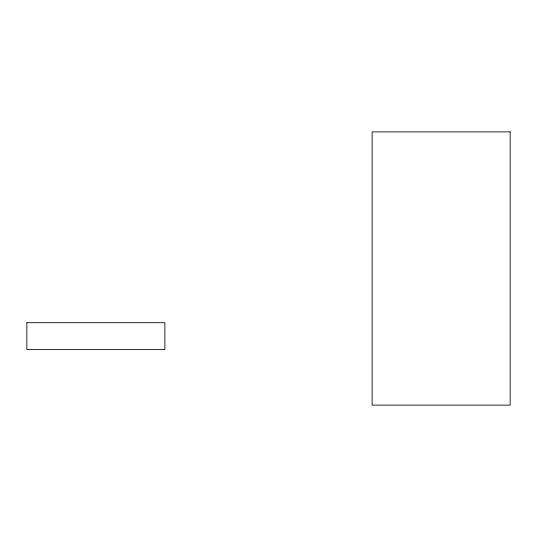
<?xml version="1.0" encoding="UTF-8"?>
<svg xmlns="http://www.w3.org/2000/svg" width="537" height="537" viewBox="0 0 537 537"><rect width="100%" height="100%" fill="white"/><g stroke="black" fill="none" stroke-linecap="round" stroke-linejoin="round"><path stroke-width="0.81" d="M26.85 322.71L26.85 349.513L164.879 349.513L164.879 322.71L26.85 322.71M510.15 131.874L372.121 131.874L372.121 405.126L510.15 405.126L510.15 131.874"/></g></svg>
